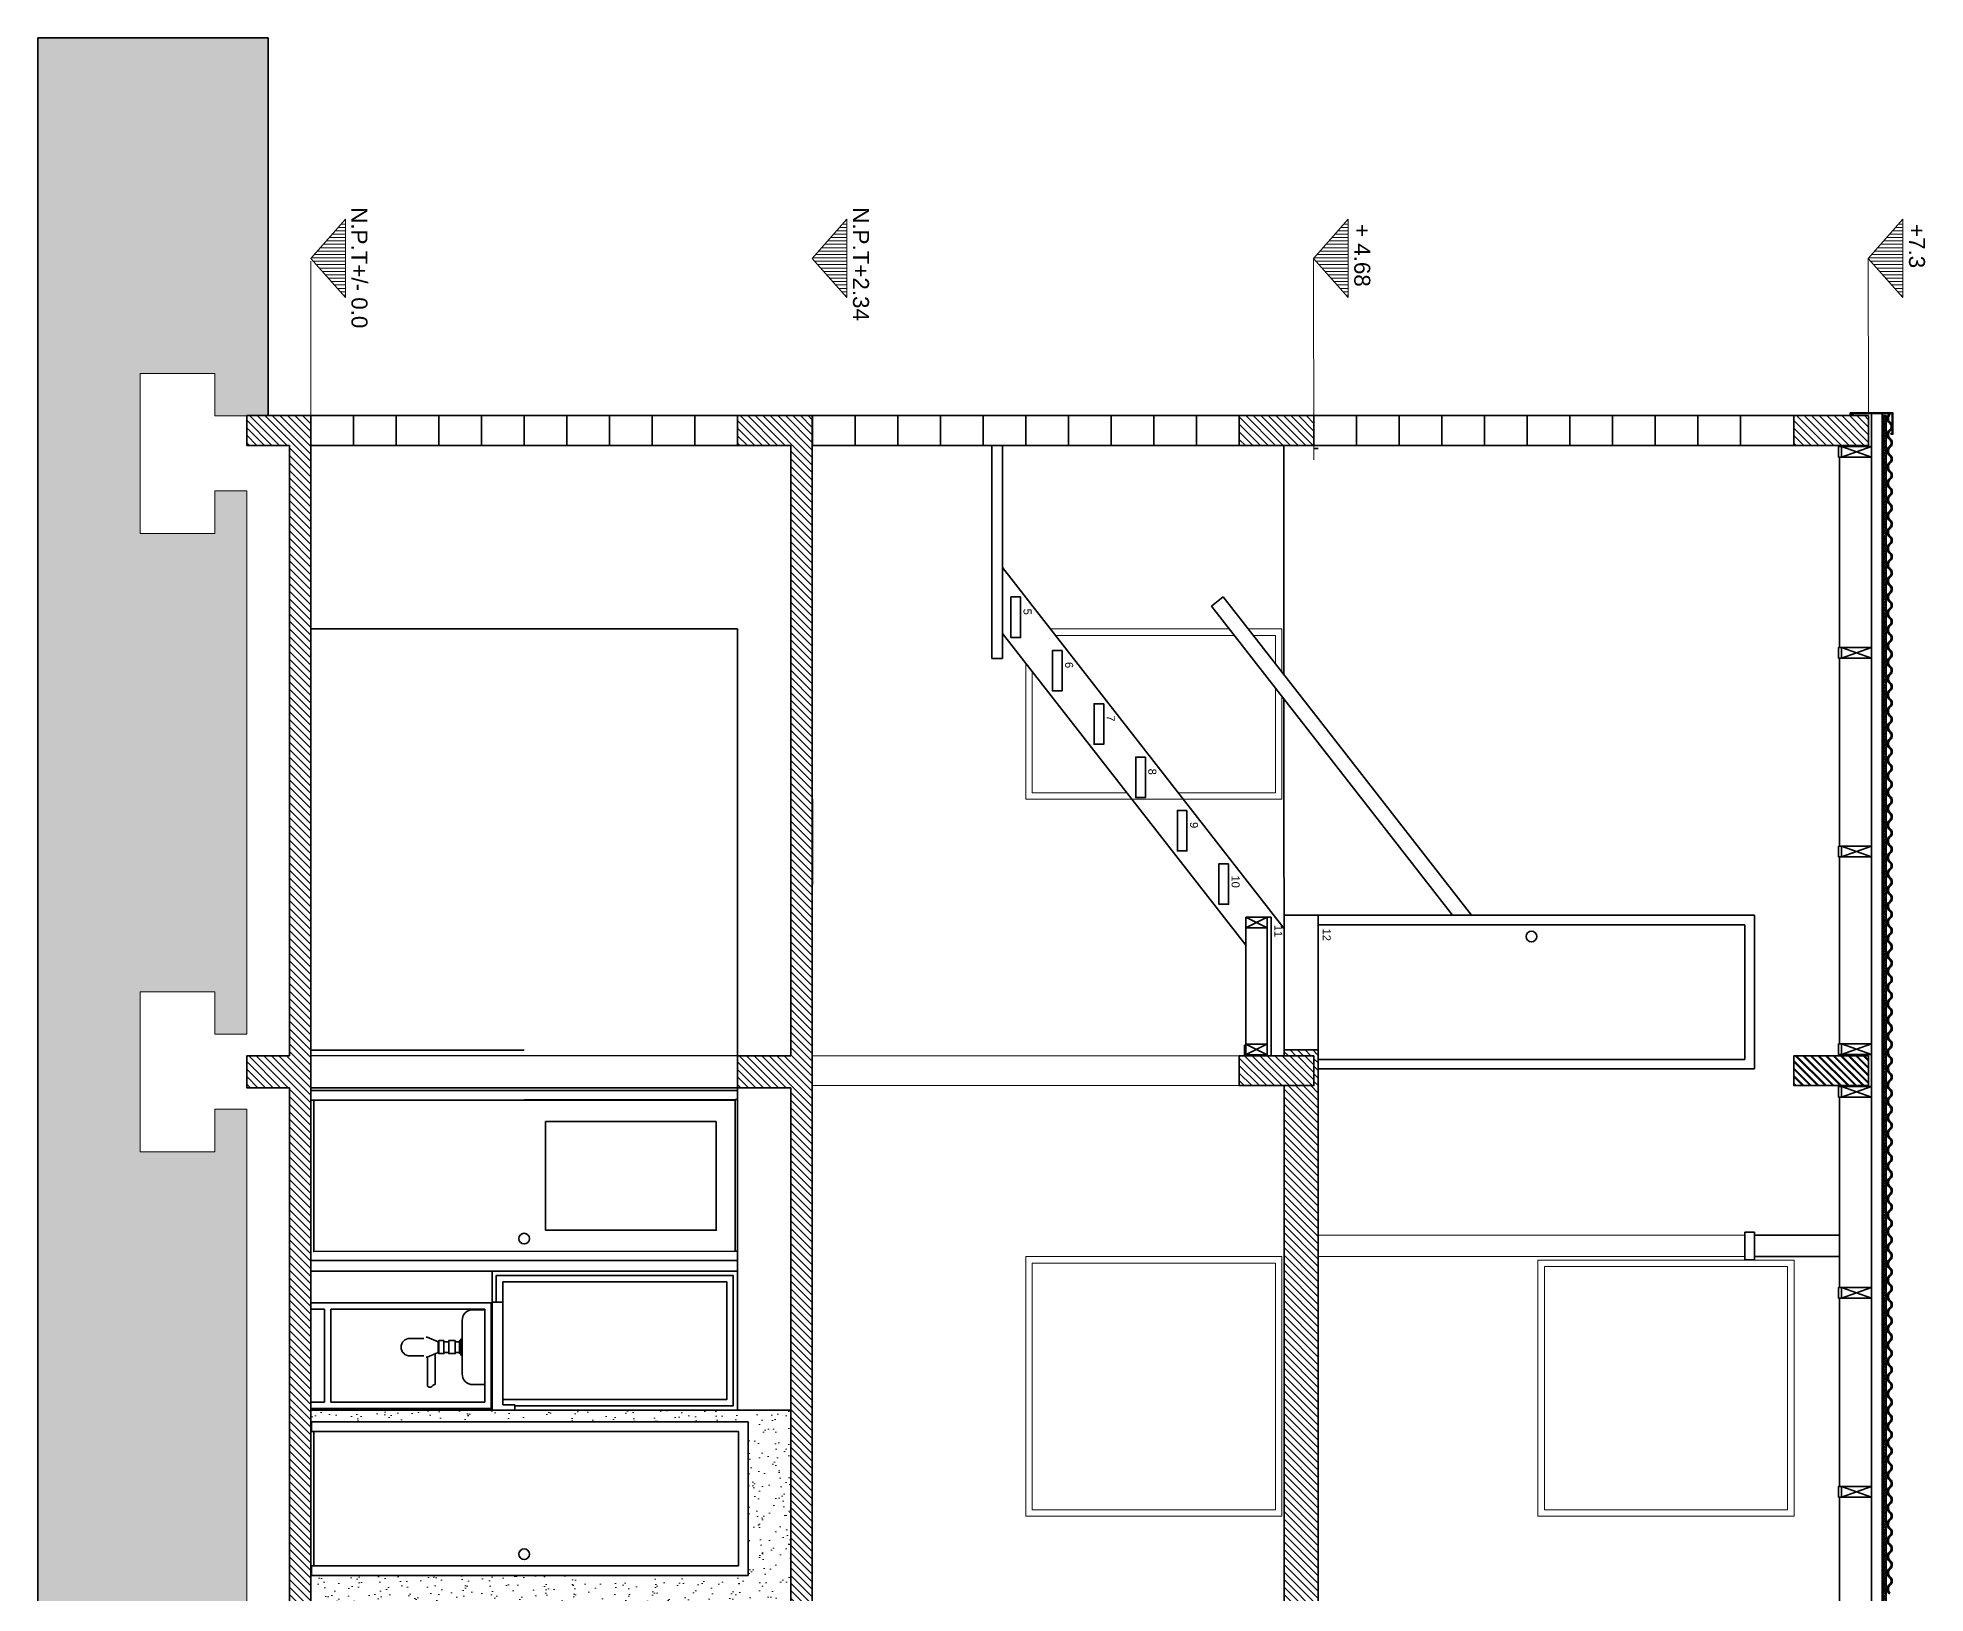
# Model space of a CAD drawing. Header units: inches. Extents: x -3567 to 1, y 2259 to 4439.
# Drawn here: x -883 to 1, y 3710 to 4439 of the extents above; entities that cross this region are included whole.
import ezdxf

# ---------------------------------------------------------------- set-up
doc = ezdxf.new("R2010")
doc.units = ezdxf.units.IN
doc.header["$MEASUREMENT"] = 0
for name, color, linetype, lineweight in [('A-ANNO-SYMB', 3, 'Continuous', 18), ('A-ANNO-TEXT', 3, 'Continuous', 18), ('A-ELEV-MBE1', 7, 'Continuous', 35), ('A-ELEV-PATT', 8, 'Continuous', 18), ('A-SECT-MCUT', 7, 'Continuous', 35), ('A-SECT-PATT', 8, 'Continuous', 18)]:
    doc.layers.add(name, color=color, linetype=linetype, lineweight=lineweight)
doc.styles.add('E-ARIAL', font='Arial.ttf')
pattern_1 = [(315, (-883.254, 4438.842), (1.767767, 1.767767), [])]

msp = doc.modelspace()

# ---------------------------------------------------------------- hatches: boundary and pattern name
at = {"layer": 'A-SECT-MCUT'}
h = msp.add_hatch(dxfattribs=at)
h.set_pattern_fill('ANSI31', color=256, scale=20, angle=270)
h.set_pattern_definition([(315, (-3212.5566, 4430.4461), (1.767767, 1.767767), [])])
h.paths.add_polyline_path([(-299.32, 3662.52), (-283.34, 3662.52), (-283.33, 3964.49), (-299.33, 3964.49), (-299.32, 3961.77), (-285.28, 3961.77), (-285.28, 3947.77), (-299.32, 3947.77)])
at = {"layer": 'A-SECT-PATT'}
h = msp.add_hatch(dxfattribs=at)
h.set_pattern_fill('DOTS', color=256, scale=100, angle=270, style=0)
h.set_pattern_definition([(270, (-1164.8266, 9146.234), (6.25, -3.125), [0, -6.25])])
h.paths.add_polyline_path([(-800.34, 3702.6), (-800.34, 3682.69), (-785.34, 3682.69), (-785.34, 3936.68), (-800.34, 3936.68), (-800.34, 3916.76), (-835.34, 3916.76), (-835.34, 3991.76), (-800.34, 3991.76), (-800.34, 3971.85), (-785.34, 3971.85), (-785.34, 4226.46), (-800.34, 4226.46), (-800.34, 4206.55), (-835.34, 4206.55), (-835.34, 4281.55), (-800.34, 4281.55), (-800.34, 4261.63), (-785.34, 4261.63), (-785.34, 4261.77), (-775.34, 4261.77), (-775.34, 4438.84), (-883.25, 4438.84), (-883.25, 3391.66), (-835.34, 3391.66), (-800.34, 3391.66), (-800.34, 3371.74), (-785.34, 3371.74), (-785.34, 3361.16), (-775.34, 3361.16), (-775.34, 3647.52), (-785.34, 3647.52), (-800.34, 3647.52), (-800.34, 3627.6), (-835.34, 3627.6), (-835.34, 3702.6)])
h = msp.add_hatch(dxfattribs=at)
h.set_pattern_fill('ANSI31', color=256, scale=0.5, angle=495, style=0)
h.set_pattern_definition([(180, (-13921.8625, -16112.9056), (-4e-15, -1.5875), [])])
h.paths.add_polyline_path([(-739.13, 4353.83), (-755.36, 4335.43), (-739.13, 4317.03)])
h = msp.add_hatch(dxfattribs=at)
h.set_pattern_fill('ANSI31', color=256, scale=0.5, angle=495, style=0)
h.set_pattern_definition([(180, (-13686.8625, -16112.9056), (-4e-15, -1.5875), [])])
h.paths.add_polyline_path([(-504.13, 4353.83), (-520.36, 4335.43), (-504.13, 4317.03)])
h = msp.add_hatch(dxfattribs=at)
h.set_pattern_fill('ANSI31', color=256, scale=0.5, angle=495, style=0)
h.set_pattern_definition([(180, (-13451.9832, -16112.9056), (-4e-15, -1.5875), [])])
h.paths.add_polyline_path([(-269.25, 4353.83), (-285.48, 4335.43), (-269.25, 4317.03)])
h = msp.add_hatch(dxfattribs=at)
h.set_pattern_fill('ANSI31', color=256, scale=0.5, angle=495, style=0)
h.set_pattern_definition([(180, (-13192.0715, -16112.9056), (-4e-15, -1.5875), [])])
h.paths.add_polyline_path([(-9.34, 4353.83), (-25.57, 4335.43), (-9.34, 4317.03)])
h = msp.add_hatch(dxfattribs=at)
h.set_pattern_fill('ANSI31', color=256, scale=20, angle=270, style=0)
h.set_pattern_definition(pattern_1)
h.paths.add_polyline_path([(-755.34, 3647.52), (-755.34, 3661.52), (-755.34, 3946.76), (-755.34, 3961.68), (-755.34, 4247.77), (-755.34, 4261.77), (-785.34, 4261.77), (-785.34, 4247.77), (-765.34, 4247.77), (-765.34, 3961.68), (-785.34, 3961.68), (-785.34, 3946.76), (-765.34, 3946.76), (-765.34, 3661.52), (-785.34, 3661.52), (-785.34, 3647.52)])
h = msp.add_hatch(dxfattribs=at)
h.set_pattern_fill('ANSI31', color=256, scale=20, angle=270, style=0)
h.set_pattern_definition(pattern_1)
h.paths.add_polyline_path([(-530.34, 4247.77), (-530.34, 3961.76), (-555.34, 3961.76), (-555.34, 3946.76), (-530.34, 3946.76), (-530.34, 3662.52), (-555.34, 3662.52), (-555.34, 3647.52), (-520.34, 3647.52), (-520.34, 3662.52), (-520.34, 4128.07), (-520.34, 4261.77), (-555.34, 4261.77), (-555.34, 4247.77)])
h = msp.add_hatch(dxfattribs=at)
h.set_pattern_fill('ANSI31', color=256, scale=20, angle=270, style=0)
h.set_pattern_definition(pattern_1)
h.paths.add_polyline_path([(-285.28, 4247.77), (-285.28, 4261.77), (-320.28, 4261.77), (-320.28, 4247.77)])
h = msp.add_hatch(dxfattribs=at)
h.set_pattern_fill('ANSI31', color=256, scale=20, angle=270, style=0)
h.set_pattern_definition(pattern_1)
h.paths.add_polyline_path([(-25.43, 4247.77), (-25.43, 4261.77), (-60.43, 4261.77), (-60.43, 4247.77)])
h = msp.add_hatch(dxfattribs=at)
h.set_pattern_fill('ANSI31', color=256, scale=5, angle=270)
h.set_pattern_definition([(315, (-2271.4337, 6818.8391), (0.44194174, 0.44194174), [])])
h.paths.add_polyline_path([(-18.62, 2448.27), (-17.12, 2448.27), (-17.12, 2748.31), (-17.12, 4261.77), (-18.62, 4261.77)])
h = msp.add_hatch(dxfattribs=at)
h.set_pattern_fill('STEEL', color=256, scale=2, angle=360, style=0)
h.set_pattern_definition([(135, (-3756.1282, -2531.59576), (0.176776695, 0.176776695), []), (135, (-3756.1282, -2531.47076), (0.176776695, 0.176776695), [])])
h.paths.add_polyline_path([(-317.78, 3966.77), (-317.28, 3966.77), (-317.28, 3962.27), (-312.78, 3962.27), (-312.78, 3961.77), (-317.78, 3961.77)])
h = msp.add_hatch(dxfattribs=at)
h.set_pattern_fill('ANSI31', color=256, scale=20, angle=270, style=0)
h.set_pattern_definition(pattern_1)
h.paths.add_polyline_path([(-285.28, 3947.77), (-285.28, 3961.77), (-320.28, 3961.77), (-320.28, 3947.77)])
h = msp.add_hatch(dxfattribs=at)
h.set_pattern_fill('ANSI31', color=256, scale=20, angle=270, style=0)
h.set_pattern_definition(pattern_1)
h.paths.add_polyline_path([(-25.43, 3947.81), (-25.43, 3961.81), (-60.43, 3961.81), (-60.43, 3947.81)])
h = msp.add_hatch(dxfattribs=at)
h.set_pattern_fill('ANSI31', color=256, scale=20, angle=270, style=0)
h.set_pattern_definition([(315, (-883.254, 4138.8764), (1.767767, 1.767767), [])])
h.paths.add_polyline_path([(-25.43, 3947.81), (-25.43, 3961.81), (-60.43, 3961.81), (-60.43, 3947.81)])
h = msp.add_hatch(dxfattribs=at)
h.set_pattern_fill('AR-SAND', color=256, scale=5, angle=270, style=0)
h.set_pattern_definition([(307.5, (-883.254, 4438.842), (9.63412, 0.31497), [0, -7.6, 0, -8.5, 0, -8.125]), (277.5, (-883.254, 4438.842), (14.11073, -8.84888), [0, -4.1, 0, -6.85, 0, -2.625]), (237.5, (-883.254, 4444.992), (0.028295, -15.57071), [0, -2.5, 0, -9, 0, -11.75]), (227.5, (-883.254, 4444.992), (4.38838, -15.03063), [0, -1.25, 0, -5.9, 0, -6.75])])
h.paths.add_polyline_path([(-575.34, 3662.52), (-555.34, 3662.52), (-530.34, 3662.52), (-530.34, 3795.77), (-755.34, 3795.77), (-755.34, 3790.27), (-754.96, 3790.27), (-550.46, 3790.27), (-550.46, 3718.27), (-754.96, 3718.27), (-755.34, 3718.27), (-755.34, 3662.52), (-735.34, 3662.52), (-715.34, 3662.52), (-695.34, 3662.52), (-675.34, 3662.52), (-655.34, 3662.52), (-635.34, 3662.52), (-615.34, 3662.52)])

# ---------------------------------------------------------------- linework, layer by layer
at = {"layer": 'A-ANNO-SYMB'}
for p, q in [((-755.34, 4261.77), (-755.34, 4334.09)), ((-285.47, 4335.68), (-285.31, 4241.06)), ((-25.55, 4335.45), (-25.4, 4262.77)), ((-436.19, 4247.77), (-431.19, 4247.77))]:
    msp.add_line(p, q, dxfattribs=at)
at = {"layer": 'A-ANNO-SYMB', "ltscale": 0.003}
for p, q in [((-800.34, 4281.55), (-835.34, 4281.55)), ((-835.34, 4206.55), (-835.34, 4281.55)), ((-800.34, 4261.63), (-800.34, 4281.55)), ((-785.34, 4261.63), (-800.34, 4261.63)), ((-800.34, 4206.55), (-800.34, 4226.46)), ((-785.34, 4226.46), (-800.34, 4226.46)), ((-785.34, 4226.46), (-785.34, 3971.85)), ((-800.34, 4206.55), (-835.34, 4206.55)), ((-800.34, 3991.76), (-835.34, 3991.76)), ((-835.34, 3916.76), (-835.34, 3991.76)), ((-800.34, 3971.85), (-800.34, 3991.76)), ((-785.34, 3971.85), (-800.34, 3971.85)), ((-800.34, 3916.76), (-800.34, 3936.68)), ((-785.34, 3936.68), (-800.34, 3936.68)), ((-785.34, 3936.68), (-785.34, 3682.69)), ((-800.34, 3916.76), (-835.34, 3916.76))]:
    msp.add_line(p, q, dxfattribs=at)
at = {"layer": 'A-ANNO-SYMB'}
for points in [[(-755.34, 4335.45), (-739.11, 4353.85), (-739.11, 4317.05)], [(-520.34, 4335.45), (-504.11, 4353.85), (-504.11, 4317.05)], [(-285.47, 4335.45), (-269.24, 4353.85), (-269.24, 4317.05)], [(-25.55, 4335.45), (-9.32, 4353.85), (-9.32, 4317.05)]]:
    msp.add_lwpolyline(points, close=True, dxfattribs=at)
at = {"layer": 'A-ELEV-MBE1'}
for p, q in [((-775.34, 4438.84), (-883.25, 4438.84)), ((-883.25, 4438.84), (-883.25, 2259.4)), ((-775.34, 4261.77), (-775.34, 4438.84)), ((-34.01, 4262.04), (-32.71, 4262.04)), ((-33.71, 4262.34), (-32.71, 4262.34)), ((-32.71, 4262.04), (-32.71, 4262.34)), ((-24.09, 4262.74), (-24.09, 3947.81)), ((-19.09, 4262.74), (-19.09, 3947.81)), ((-18.62, 4261.77), (-18.62, 3947.81)), ((-18.62, 4261.77), (-17.12, 4261.77)), ((-17.12, 4261.77), (-17.12, 3947.81)), ((-15.24, 4262.36), (-15.56, 4262.74)), ((-436.19, 4247.77), (-436.19, 4147.98)), ((-431.19, 4247.77), (-431.19, 4147.98)), ((-299.34, 4247.77), (-299.33, 4140.3)), ((-283.34, 4246.42), (-285.34, 4246.42)), ((-15.01, 4253.34), (-15.01, 4253.04)), ((-39.08, 4242.3), (-39.08, 4153.09)), ((-431.19, 4190.62), (-299.33, 4021.56)), ((-327.78, 4176.77), (-333.29, 4172.46)), ((-327.78, 4176.77), (-283.34, 4119.8)), ((-333.29, 4172.46), (-283.34, 4108.42)), ((-555.34, 4161.77), (-755.34, 4161.77)), ((-555.34, 4161.77), (-555.34, 3795.77)), ((-431.19, 4159.72), (-317.28, 4013.68)), ((-436.19, 4147.98), (-431.19, 4147.98)), ((-39.08, 4148.09), (-39.08, 4059.95)), ((-15.24, 4155.68), (-15.56, 4156.06)), ((-15.24, 4151.87), (-15.56, 4151.48)), ((-299.33, 4128.92), (-299.32, 3961.78)), ((-283.34, 4119.8), (-211.42, 4027.59)), ((-283.34, 4108.42), (-220.3, 4027.59)), ((-15.24, 4094.72), (-15.56, 4095.1)), ((-39.08, 4054.95), (-39.08, 3967.33)), ((-305.28, 4026.77), (-307.28, 4026.77)), ((-283.32, 4027.59), (-299.33, 4027.59)), ((-283.34, 3662.52), (-283.32, 4027.59)), ((-283.32, 4027.59), (-211.42, 4027.59)), ((-211.42, 4027.59), (-78.82, 4027.59)), ((-78.82, 3955.59), (-78.82, 4027.59)), ((-83.32, 4023.09), (-283.34, 4023.09)), ((-83.32, 4023.09), (-83.32, 3960.09)), ((-317.28, 4013.68), (-317.28, 3961.77)), ((-307.28, 4000.86), (-307.28, 3961.77)), ((-305.32, 3961.77), (-305.32, 3998.36)), ((-305.28, 3998.3), (-305.28, 3961.77)), ((-15.24, 3988.04), (-15.56, 3988.42)), ((-15.24, 3984.23), (-15.56, 3983.84)), ((-755.34, 3964.45), (-655.34, 3964.45)), ((-317.14, 3962.27), (-307.28, 3962.28)), ((-283.33, 3964.49), (-299.33, 3964.49)), ((-39.48, 3962.33), (-24.09, 3962.33)), ((-555.34, 3961.84), (-755.36, 3961.76)), ((-83.32, 3960.09), (-283.33, 3960.09)), ((-78.82, 3955.59), (-283.33, 3955.59)), ((-24.09, 3961.78), (-24.09, 3647.84)), ((-19.09, 3961.81), (-19.09, 3647.84)), ((-18.62, 3961.81), (-18.62, 3647.84)), ((-17.12, 3961.81), (-17.12, 3647.84)), ((-555.34, 3946.76), (-755.34, 3946.76)), ((-555.34, 3945.47), (-755.34, 3945.47)), ((-299.32, 3947.77), (-299.32, 3662.52)), ((-17.11, 3945.76), (-17.11, 3947.56)), ((-755.34, 3940.97), (-556.82, 3940.97)), ((-556.46, 3941.23), (-556.46, 3878.23)), ((-556.46, 3941.23), (-555.34, 3941.23)), ((-39.08, 3942.33), (-39.08, 3853.12)), ((-15.24, 3888.98), (-15.56, 3889.36)), ((-15.24, 3885.17), (-15.56, 3884.78)), ((-83.32, 3879.14), (-83.32, 3866.14)), ((-78.82, 3879.14), (-83.32, 3879.14)), ((-78.82, 3879.14), (-78.82, 3866.14)), ((-78.82, 3877.64), (-39.08, 3877.64)), ((-555.34, 3865.77), (-755.34, 3865.77)), ((-556.46, 3870.27), (-555.34, 3870.27)), ((-78.82, 3866.14), (-83.32, 3866.14)), ((-78.82, 3867.64), (-39.08, 3867.64)), ((-555.34, 3860.77), (-755.34, 3860.77)), ((-670.41, 3846.24), (-670.41, 3860.77)), ((-668.41, 3846.24), (-668.41, 3858.77)), ((-665.41, 3846.24), (-665.41, 3855.77)), ((-39.08, 3848.12), (-39.08, 3759.99)), ((-670.77, 3845.96), (-755.34, 3845.96)), ((-748.9, 3842.96), (-755.34, 3842.96)), ((-748.9, 3842.96), (-748.9, 3799.41)), ((-745.9, 3842.96), (-745.9, 3799.41)), ((-673.77, 3842.96), (-745.9, 3842.96)), ((-673.77, 3842.96), (-673.77, 3799.41)), ((-670.77, 3845.96), (-670.77, 3796.41)), ((-665.34, 3846.24), (-670.34, 3846.24)), ((-670.34, 3846.24), (-670.34, 3795.77)), ((-665.41, 3839.15), (-665.41, 3800.65)), ((-665.34, 3846.24), (-665.34, 3798.27)), ((-702.39, 3829.34), (-708.91, 3829.34)), ((-702.39, 3821.15), (-708.91, 3821.15)), ((-700.58, 3820.57), (-700.58, 3806.98)), ((-697.09, 3822.08), (-697.09, 3807.76)), ((-695.58, 3827.74), (-695.58, 3822.74)), ((-695.58, 3827.74), (-695.39, 3827.74)), ((-695.58, 3822.74), (-695.39, 3822.74)), ((-692.96, 3827.74), (-690.66, 3827.74)), ((-692.96, 3822.74), (-690.66, 3822.74)), ((-687.62, 3827.74), (-685.65, 3827.74)), ((-687.62, 3822.74), (-685.65, 3822.74)), ((-748.9, 3799.41), (-755.34, 3799.41)), ((-670.77, 3796.41), (-755.34, 3796.41)), ((-530.34, 3795.77), (-755.34, 3795.77)), ((-673.77, 3799.41), (-745.9, 3799.41)), ((-665.34, 3798.27), (-659.74, 3798.27)), ((-659.74, 3798.27), (-665.34, 3798.27)), ((-659.74, 3795.77), (-659.74, 3798.27)), ((-754.96, 3790.27), (-755.34, 3790.27)), ((-550.46, 3790.27), (-754.96, 3790.27)), ((-754.96, 3790.27), (-754.96, 3785.77)), ((-754.96, 3785.77), (-753.96, 3785.77)), ((-554.96, 3785.77), (-554.96, 3722.77)), ((-550.46, 3790.27), (-550.46, 3718.27)), ((-15.24, 3782.29), (-15.56, 3782.68)), ((-15.24, 3778.48), (-15.56, 3778.09)), ((-39.08, 3754.99), (-39.08, 3668)), ((-754.96, 3718.27), (-755.34, 3718.27)), ((-754.96, 3718.27), (-754.96, 3722.77)), ((-754.96, 3722.77), (-753.96, 3722.77)), ((-550.46, 3718.27), (-754.96, 3718.27))]:
    msp.add_line(p, q, dxfattribs=at)
at = {"layer": 'A-ELEV-MBE1', "ltscale": 0.03}
for p, q in [((-317.28, 4026.77), (-317.28, 4013.68)), ((-307.28, 4021.77), (-317.28, 4026.77)), ((-307.28, 4026.77), (-317.28, 4021.77)), ((-307.28, 4026.77), (-307.28, 4000.86)), ((-305.28, 4026.77), (-305.28, 3998.3)), ((-307.3, 3967.28), (-317.3, 3962.28)), ((-307.28, 3962.28), (-317.28, 3967.28))]:
    msp.add_line(p, q, dxfattribs=at)
at = {"layer": 'A-ELEV-MBE1'}
for points in [[(-34.01, 4262.04), (-34.01, 4263.04), (-14.01, 4263.04), (-14.01, 4253.04), (-15.01, 4253.04)], [(-33.71, 4262.34), (-33.71, 4262.74), (-14.31, 4262.74), (-14.31, 4253.34), (-15.01, 4253.34)], [(-38.1, 4247.3), (-39.48, 4247.3), (-39.48, 4242.3), (-38.1, 4242.3)], [(-38.1, 4153.09), (-39.48, 4153.09), (-39.48, 4148.09), (-38.1, 4148.09)], [(-38.1, 4059.95), (-39.48, 4059.95), (-39.48, 4054.95), (-38.1, 4054.95)], [(-317.78, 3966.77), (-317.28, 3966.77), (-317.28, 3962.27), (-312.78, 3962.27), (-312.78, 3961.77)], [(-317.78, 3966.77), (-317.78, 3961.77), (-312.78, 3961.77)], [(-38.1, 3967.33), (-39.48, 3967.33), (-39.48, 3962.33), (-38.1, 3962.33)], [(-530.34, 3946.76), (-555.34, 3946.76), (-555.34, 3961.76), (-530.34, 3961.76)], [(-520.34, 3961.76), (-520.34, 3961.76), (-520.34, 3946.76)], [(-38.1, 3947.33), (-39.48, 3947.33), (-39.48, 3942.33), (-38.1, 3942.33)], [(-17.12, 3947.56), (-17.11, 3947.56)], [(-17.11, 3945.76), (-17.12, 3945.76)], [(-659.74, 3795.77), (-555.34, 3795.77), (-555.34, 3860.77), (-670.41, 3860.77)], [(-659.74, 3797.77), (-557.34, 3797.77), (-557.34, 3858.77), (-668.41, 3858.77)], [(-665.41, 3800.77), (-560.34, 3800.77), (-560.34, 3855.77), (-665.41, 3855.77)], [(-38.1, 3853.12), (-39.48, 3853.12), (-39.48, 3848.12), (-38.1, 3848.12)], [(-670.77, 3842.74), (-670.34, 3842.74)], [(-695.58, 3827.74), (-700.72, 3829.98), (-701.2, 3829.98), (-701.2, 3829.98)], [(-695.58, 3822.74), (-700.72, 3820.5), (-701.2, 3820.5), (-701.2, 3820.5)], [(-684.96, 3828.44), (-685.65, 3828.15), (-685.65, 3825.24)], [(-684.96, 3822.04), (-685.65, 3822.34), (-685.65, 3825.24)], [(-670.34, 3807.7), (-670.77, 3807.7)], [(-38.1, 3759.99), (-39.48, 3759.99), (-39.48, 3754.99), (-38.1, 3754.99)]]:
    msp.add_lwpolyline(points, dxfattribs=at)
at = {"layer": 'A-ELEV-MBE1', "ltscale": 0.03}
for points in [[(-422.78, 4176.77), (-422.78, 4157.77), (-427.28, 4157.77), (-427.28, 4176.77)], [(-403.28, 4151.77), (-403.28, 4132.77), (-407.78, 4132.77), (-407.78, 4151.77)], [(-383.78, 4126.77), (-383.78, 4107.77), (-388.28, 4107.77), (-388.28, 4126.77)], [(-364.28, 4101.77), (-364.28, 4082.77), (-368.78, 4082.77), (-368.78, 4101.77)], [(-344.78, 4076.77), (-344.78, 4057.77), (-349.28, 4057.77), (-349.28, 4076.77)], [(-325.28, 4051.77), (-325.28, 4032.77), (-329.78, 4032.77), (-329.78, 4051.77)]]:
    msp.add_lwpolyline(points, close=True, dxfattribs=at)
at = {"layer": 'A-ELEV-MBE1', "ltscale": 0.003}
msp.add_lwpolyline([(-520.28, 4042.02), (-520.28, 4082.02)], dxfattribs=at)
at = {"layer": 'A-ELEV-MBE1', "ltscale": 0.03}
for points in [[(-317.28, 4026.77), (-307.28, 4026.77), (-307.28, 4021.77), (-317.28, 4021.77), (-317.28, 4026.77)], [(-317.28, 3967.28), (-307.28, 3967.28), (-307.28, 3962.28), (-317.28, 3962.28), (-317.28, 3967.28)]]:
    msp.add_lwpolyline(points, dxfattribs=at)
at = {"layer": 'A-ELEV-MBE1'}
for points in [[(-556.46, 3941.23), (-556.46, 3870.27), (-753.96, 3870.01), (-753.96, 3940.97)], [(-565.34, 3930.97), (-565.34, 3880.01), (-645.34, 3880.01), (-645.34, 3930.97)], [(-692.96, 3828.3), (-692.96, 3822.19), (-695.39, 3822.19), (-695.39, 3828.3)], [(-687.62, 3828.3), (-687.62, 3822.19), (-690.66, 3822.19), (-690.66, 3828.3)], [(-684.39, 3828.98), (-684.39, 3821.5), (-684.96, 3821.5), (-684.96, 3828.98)], [(-554.96, 3785.77), (-554.96, 3722.77), (-753.96, 3722.77), (-753.96, 3785.77)]]:
    msp.add_lwpolyline(points, close=True, dxfattribs=at)
msp.add_lwpolyline([(-673.77, 3807.7), (-679.39, 3807.7, -0.414214), (-684.39, 3812.7), (-684.39, 3837.74, -0.414214), (-679.39, 3842.74), (-673.77, 3842.74)], format="xyb", dxfattribs=at)
for centre in [(-183.39, 4017.65), (-655.34, 3876.08), (-655.34, 3728.21)]:
    msp.add_circle(centre, 2.5, dxfattribs=at)
for centre, radius, start, end in [((-13.68, 4260.45), 2.97, 129.42406, 230.57594), ((-13.68, 4252.83), 2.97, 129.42406, 230.57594), ((-13.68, 4260.45), 2.47, 129.42406, 230.57594), ((-13.68, 4252.83), 2.47, 129.42406, 230.57594), ((-16.81, 4256.64), 1.97, 309.42406, 50.57594), ((-16.81, 4256.64), 2.47, 309.42406, 50.57594), ((-13.68, 4245.21), 2.97, 129.42406, 230.57594), ((-13.68, 4245.21), 2.47, 129.42406, 230.57594), ((-16.81, 4249.02), 1.97, 309.42406, 50.57594), ((-16.81, 4249.02), 2.47, 309.42406, 50.57594), ((-13.68, 4237.59), 2.97, 129.42406, 230.57594), ((-13.68, 4237.59), 2.47, 129.42406, 230.57594), ((-16.81, 4241.4), 1.97, 309.42406, 50.57594), ((-16.81, 4241.4), 2.47, 309.42406, 50.57594), ((-13.68, 4229.97), 2.97, 129.42406, 230.57594), ((-13.68, 4229.97), 2.47, 129.42406, 230.57594), ((-16.81, 4233.78), 1.97, 309.42406, 50.57594), ((-16.81, 4226.16), 1.97, 309.42406, 50.57594), ((-16.81, 4233.78), 2.47, 309.42406, 50.57594), ((-16.81, 4226.16), 2.47, 309.42406, 50.57594), ((-13.68, 4222.35), 2.97, 129.42406, 230.57594), ((-13.68, 4222.35), 2.47, 129.42406, 230.57594), ((-16.81, 4218.54), 1.97, 309.42406, 50.57594), ((-16.81, 4218.54), 2.47, 309.42406, 50.57594), ((-13.68, 4214.73), 2.97, 129.42406, 230.57594), ((-13.68, 4214.73), 2.47, 129.42406, 230.57594), ((-16.81, 4210.92), 1.97, 309.42406, 50.57594), ((-16.81, 4210.92), 2.47, 309.42406, 50.57594), ((-13.68, 4207.11), 2.97, 129.42406, 230.57594), ((-13.68, 4199.49), 2.97, 129.42406, 230.57594), ((-13.68, 4207.11), 2.47, 129.42406, 230.57594), ((-13.68, 4199.49), 2.47, 129.42406, 230.57594), ((-16.81, 4203.3), 1.97, 309.42406, 50.57594), ((-16.81, 4203.3), 2.47, 309.42406, 50.57594), ((-13.68, 4191.87), 2.97, 129.42406, 230.57594), ((-13.68, 4191.87), 2.47, 129.42406, 230.57594), ((-16.81, 4195.68), 1.97, 309.42406, 50.57594), ((-16.81, 4195.68), 2.47, 309.42406, 50.57594), ((-13.68, 4184.25), 2.97, 129.42406, 230.57594), ((-13.68, 4184.25), 2.47, 129.42406, 230.57594), ((-16.81, 4188.06), 1.97, 309.42406, 50.57594), ((-16.81, 4188.06), 2.47, 309.42406, 50.57594), ((-13.68, 4176.63), 2.97, 129.42406, 230.57594), ((-13.68, 4176.63), 2.47, 129.42406, 230.57594), ((-16.81, 4180.44), 1.97, 309.42406, 50.57594), ((-16.81, 4172.82), 1.97, 309.42406, 50.57594), ((-16.81, 4180.44), 2.47, 309.42406, 50.57594), ((-16.81, 4172.82), 2.47, 309.42406, 50.57594), ((-13.68, 4169.01), 2.97, 129.42406, 230.57594), ((-13.68, 4169.01), 2.47, 129.42406, 230.57594), ((-16.81, 4165.2), 1.97, 309.42406, 50.57594), ((-16.81, 4165.2), 2.47, 309.42406, 50.57594), ((-13.68, 4161.39), 2.97, 129.42406, 230.57594), ((-13.68, 4161.39), 2.47, 129.42406, 230.57594), ((-16.81, 4157.58), 1.97, 309.42406, 50.57594), ((-16.81, 4157.58), 2.47, 309.42406, 50.57594), ((-13.68, 4153.77), 2.97, 129.42406, 230.57594), ((-13.68, 4153.77), 2.97, 129.42406, 230.57594), ((-13.68, 4146.15), 2.97, 129.42406, 230.57594), ((-13.68, 4153.77), 2.47, 129.42406, 230.57594), ((-13.68, 4153.77), 2.47, 129.42406, 230.57594), ((-13.68, 4146.15), 2.47, 129.42406, 230.57594), ((-16.81, 4149.96), 1.97, 309.42406, 50.57594), ((-16.81, 4149.96), 2.47, 309.42406, 50.57594), ((-13.68, 4138.53), 2.97, 129.42406, 230.57594), ((-13.68, 4138.53), 2.47, 129.42406, 230.57594), ((-16.81, 4142.34), 1.97, 309.42406, 50.57594), ((-16.81, 4142.34), 2.47, 309.42406, 50.57594), ((-13.68, 4130.91), 2.97, 129.42406, 230.57594), ((-13.68, 4130.91), 2.47, 129.42406, 230.57594), ((-16.81, 4134.72), 1.97, 309.42406, 50.57594), ((-16.81, 4134.72), 2.47, 309.42406, 50.57594), ((-13.68, 4123.29), 2.97, 129.42406, 230.57594), ((-13.68, 4123.29), 2.47, 129.42406, 230.57594), ((-16.81, 4127.1), 1.97, 309.42406, 50.57594), ((-16.81, 4127.1), 2.47, 309.42406, 50.57594), ((-16.81, 4119.48), 2.47, 309.42406, 50.57594), ((-13.68, 4115.67), 2.97, 129.42406, 230.57594), ((-13.68, 4115.67), 2.47, 129.42406, 230.57594), ((-16.81, 4119.48), 1.97, 309.42406, 50.57594), ((-16.81, 4111.86), 1.97, 309.42406, 50.57594), ((-16.81, 4111.86), 2.47, 309.42406, 50.57594), ((-13.68, 4108.05), 2.97, 129.42406, 230.57594), ((-13.68, 4108.05), 2.47, 129.42406, 230.57594), ((-16.81, 4104.24), 1.97, 309.42406, 50.57594), ((-16.81, 4104.24), 2.47, 309.42406, 50.57594), ((-13.68, 4100.43), 2.97, 129.42406, 230.57594), ((-13.68, 4092.81), 2.97, 129.42406, 230.57594), ((-13.68, 4092.81), 2.97, 129.42406, 230.57594), ((-13.68, 4100.43), 2.47, 129.42406, 230.57594), ((-16.81, 4096.62), 1.97, 309.42406, 50.57594), ((-16.81, 4096.62), 2.47, 309.42406, 50.57594), ((-13.68, 4085.19), 2.97, 129.42406, 230.57594), ((-13.68, 4092.81), 2.47, 129.42406, 230.57594), ((-13.68, 4092.81), 2.47, 129.42406, 230.57594), ((-13.68, 4085.19), 2.47, 129.42406, 230.57594), ((-16.81, 4089), 1.97, 309.42406, 50.57594), ((-16.81, 4089), 1.97, 309.42406, 50.57594), ((-16.81, 4089), 2.47, 309.42406, 50.57594), ((-16.81, 4089), 2.47, 309.42406, 50.57594), ((-13.68, 4077.57), 2.97, 129.42406, 230.57594), ((-13.68, 4077.57), 2.47, 129.42406, 230.57594), ((-16.81, 4081.38), 1.97, 309.42406, 50.57594), ((-16.81, 4081.38), 2.47, 309.42406, 50.57594), ((-13.68, 4069.95), 2.97, 129.42406, 230.57594), ((-13.68, 4069.95), 2.47, 129.42406, 230.57594), ((-16.81, 4073.76), 1.97, 309.42406, 50.57594), ((-16.81, 4073.76), 2.47, 309.42406, 50.57594), ((-13.68, 4062.33), 2.97, 129.42406, 230.57594), ((-13.68, 4062.33), 2.47, 129.42406, 230.57594), ((-16.81, 4066.14), 1.97, 309.42406, 50.57594), ((-16.81, 4058.52), 1.97, 309.42406, 50.57594), ((-16.81, 4066.14), 2.47, 309.42406, 50.57594), ((-16.81, 4058.52), 2.47, 309.42406, 50.57594), ((-13.68, 4054.71), 2.97, 129.42406, 230.57594), ((-13.68, 4054.71), 2.47, 129.42406, 230.57594), ((-16.81, 4050.9), 1.97, 309.42406, 50.57594), ((-16.81, 4050.9), 2.47, 309.42406, 50.57594), ((-13.68, 4047.09), 2.97, 129.42406, 230.57594), ((-13.68, 4039.47), 2.97, 129.42406, 230.57594), ((-13.68, 4047.09), 2.47, 129.42406, 230.57594), ((-16.81, 4043.28), 1.97, 309.42406, 50.57594), ((-16.81, 4043.28), 2.47, 309.42406, 50.57594), ((-13.68, 4031.85), 2.97, 129.42406, 230.57594), ((-13.68, 4039.47), 2.47, 129.42406, 230.57594), ((-13.68, 4031.85), 2.47, 129.42406, 230.57594), ((-16.81, 4035.66), 1.97, 309.42406, 50.57594), ((-16.81, 4035.66), 2.47, 309.42406, 50.57594), ((-13.68, 4024.23), 2.97, 129.42406, 230.57594), ((-13.68, 4024.23), 2.47, 129.42406, 230.57594), ((-16.81, 4028.04), 1.97, 309.42406, 50.57594), ((-16.81, 4028.04), 2.47, 309.42406, 50.57594), ((-13.68, 4016.61), 2.97, 129.42406, 230.57594), ((-13.68, 4016.61), 2.47, 129.42406, 230.57594), ((-16.81, 4020.42), 1.97, 309.42406, 50.57594), ((-16.81, 4020.42), 2.47, 309.42406, 50.57594), ((-13.68, 4008.99), 2.97, 129.42406, 230.57594), ((-13.68, 4008.99), 2.47, 129.42406, 230.57594), ((-16.81, 4012.8), 1.97, 309.42406, 50.57594), ((-16.81, 4005.18), 1.97, 309.42406, 50.57594), ((-16.81, 4012.8), 2.47, 309.42406, 50.57594), ((-16.81, 4005.18), 2.47, 309.42406, 50.57594), ((-13.68, 4001.37), 2.97, 129.42406, 230.57594), ((-13.68, 4001.37), 2.47, 129.42406, 230.57594), ((-16.81, 3997.56), 1.97, 309.42406, 50.57594), ((-16.81, 3997.56), 2.47, 309.42406, 50.57594), ((-13.68, 3993.75), 2.97, 129.42406, 230.57594), ((-13.68, 3993.75), 2.47, 129.42406, 230.57594), ((-16.81, 3989.94), 1.97, 309.42406, 50.57594), ((-16.81, 3989.94), 2.47, 309.42406, 50.57594), ((-13.68, 3986.13), 2.97, 129.42406, 230.57594), ((-13.68, 3986.13), 2.97, 129.42406, 230.57594), ((-13.68, 3978.51), 2.97, 129.42406, 230.57594), ((-13.68, 3986.13), 2.47, 129.42406, 230.57594), ((-13.68, 3986.13), 2.47, 129.42406, 230.57594), ((-13.68, 3978.51), 2.47, 129.42406, 230.57594), ((-16.81, 3982.32), 1.97, 309.42406, 50.57594), ((-16.81, 3982.32), 2.47, 309.42406, 50.57594), ((-13.68, 3970.89), 2.97, 129.42406, 230.57594), ((-13.68, 3970.89), 2.47, 129.42406, 230.57594), ((-16.81, 3974.7), 1.97, 309.42406, 50.57594), ((-16.81, 3974.7), 2.47, 309.42406, 50.57594), ((-13.68, 3963.27), 2.97, 129.42406, 230.57594), ((-13.68, 3963.27), 2.47, 129.42406, 230.57594), ((-16.81, 3967.08), 1.97, 309.42406, 50.57594), ((-16.81, 3967.08), 2.47, 309.42406, 50.57594), ((-13.68, 3955.65), 2.97, 129.42406, 230.57594), ((-13.68, 3955.65), 2.97, 129.42406, 230.57594), ((-13.68, 3955.65), 2.47, 129.42406, 230.57594), ((-13.68, 3955.65), 2.47, 129.42406, 230.57594), ((-16.81, 3959.46), 1.97, 309.42406, 50.57594), ((-16.81, 3951.84), 1.97, 309.42406, 50.57594), ((-16.81, 3951.84), 1.97, 309.42406, 50.57594), ((-16.81, 3959.46), 2.47, 309.42406, 50.57594), ((-16.81, 3951.84), 2.47, 309.42406, 50.57594), ((-16.81, 3951.84), 2.47, 309.42406, 50.57594), ((-13.68, 3948.03), 2.97, 129.42406, 230.57594), ((-13.68, 3948.03), 2.47, 129.42406, 230.57594), ((-16.81, 3944.22), 1.97, 309.42406, 50.57594), ((-16.81, 3944.22), 2.47, 309.42406, 50.57594), ((-13.68, 3940.41), 2.97, 129.42406, 230.57594), ((-13.68, 3940.41), 2.47, 129.42406, 230.57594), ((-16.81, 3936.6), 1.97, 309.42406, 50.57594), ((-16.81, 3936.6), 2.47, 309.42406, 50.57594), ((-13.68, 3932.79), 2.97, 129.42406, 230.57594), ((-13.68, 3925.17), 2.97, 129.42406, 230.57594), ((-13.68, 3932.79), 2.47, 129.42406, 230.57594), ((-13.68, 3925.17), 2.47, 129.42406, 230.57594), ((-16.81, 3928.98), 1.97, 309.42406, 50.57594), ((-16.81, 3928.98), 2.47, 309.42406, 50.57594), ((-13.68, 3917.55), 2.97, 129.42406, 230.57594), ((-13.68, 3917.55), 2.47, 129.42406, 230.57594), ((-16.81, 3921.36), 1.97, 309.42406, 50.57594), ((-16.81, 3921.36), 2.47, 309.42406, 50.57594), ((-13.68, 3909.93), 2.97, 129.42406, 230.57594), ((-13.68, 3909.93), 2.47, 129.42406, 230.57594), ((-16.81, 3913.74), 1.97, 309.42406, 50.57594), ((-16.81, 3913.74), 2.47, 309.42406, 50.57594), ((-13.68, 3902.31), 2.97, 129.42406, 230.57594), ((-13.68, 3902.31), 2.47, 129.42406, 230.57594), ((-16.81, 3906.12), 1.97, 309.42406, 50.57594), ((-16.81, 3906.12), 2.47, 309.42406, 50.57594), ((-16.81, 3898.5), 2.47, 309.42406, 50.57594), ((-13.68, 3894.69), 2.97, 129.42406, 230.57594), ((-13.68, 3894.69), 2.47, 129.42406, 230.57594), ((-16.81, 3898.5), 1.97, 309.42406, 50.57594), ((-16.81, 3890.88), 1.97, 309.42406, 50.57594), ((-16.81, 3890.88), 2.47, 309.42406, 50.57594), ((-13.68, 3887.07), 2.97, 129.42406, 230.57594), ((-13.68, 3887.07), 2.97, 129.42406, 230.57594), ((-13.68, 3887.07), 2.47, 129.42406, 230.57594), ((-13.68, 3887.07), 2.47, 129.42406, 230.57594), ((-16.81, 3883.26), 1.97, 309.42406, 50.57594), ((-16.81, 3883.26), 2.47, 309.42406, 50.57594), ((-13.68, 3879.45), 2.97, 129.42406, 230.57594), ((-13.68, 3871.83), 2.97, 129.42406, 230.57594), ((-13.68, 3879.45), 2.47, 129.42406, 230.57594), ((-13.68, 3871.83), 2.47, 129.42406, 230.57594), ((-16.81, 3875.64), 1.97, 309.42406, 50.57594), ((-16.81, 3875.64), 2.47, 309.42406, 50.57594), ((-13.68, 3864.21), 2.97, 129.42406, 230.57594), ((-13.68, 3864.21), 2.47, 129.42406, 230.57594), ((-16.81, 3868.02), 1.97, 309.42406, 50.57594), ((-16.81, 3868.02), 2.47, 309.42406, 50.57594), ((-13.68, 3856.59), 2.97, 129.42406, 230.57594), ((-13.68, 3856.59), 2.47, 129.42406, 230.57594), ((-16.81, 3860.4), 1.97, 309.42406, 50.57594), ((-16.81, 3860.4), 2.47, 309.42406, 50.57594), ((-13.68, 3848.96), 2.97, 129.42406, 230.57594), ((-13.68, 3848.96), 2.47, 129.42406, 230.57594), ((-16.81, 3852.78), 1.97, 309.42406, 50.57594), ((-16.81, 3852.78), 2.47, 309.42406, 50.57594), ((-13.68, 3841.34), 2.97, 129.42406, 230.57594), ((-13.68, 3841.34), 2.47, 129.42406, 230.57594), ((-16.81, 3845.15), 1.97, 309.42406, 50.57594), ((-16.81, 3837.53), 1.97, 309.42406, 50.57594), ((-16.81, 3845.15), 2.47, 309.42406, 50.57594), ((-16.81, 3837.53), 2.47, 309.42406, 50.57594), ((-13.68, 3833.72), 2.97, 129.42406, 230.57594), ((-13.68, 3833.72), 2.47, 129.42406, 230.57594), ((-16.81, 3829.91), 1.97, 309.42406, 50.57594), ((-16.81, 3829.91), 2.47, 309.42406, 50.57594), ((-708.91, 3825.24), 4.09, 90, 270), ((-13.68, 3826.1), 2.97, 129.42406, 230.57594), ((-13.68, 3818.48), 2.97, 129.42406, 230.57594), ((-13.68, 3826.1), 2.47, 129.42406, 230.57594), ((-16.81, 3822.29), 1.97, 309.42406, 50.57594), ((-16.81, 3822.29), 2.47, 309.42406, 50.57594), ((-13.68, 3810.86), 2.97, 129.42406, 230.57594), ((-13.68, 3818.48), 2.47, 129.42406, 230.57594), ((-13.68, 3810.86), 2.47, 129.42406, 230.57594), ((-16.81, 3814.67), 1.97, 309.42406, 50.57594), ((-16.81, 3814.67), 2.47, 309.42406, 50.57594), ((-13.68, 3803.24), 2.97, 129.42406, 230.57594), ((-13.68, 3803.24), 2.47, 129.42406, 230.57594), ((-16.81, 3807.05), 1.97, 309.42406, 50.57594), ((-16.81, 3807.05), 2.47, 309.42406, 50.57594), ((-13.68, 3795.62), 2.97, 129.42406, 230.57594), ((-13.68, 3795.62), 2.47, 129.42406, 230.57594), ((-16.81, 3799.43), 1.97, 309.42406, 50.57594), ((-16.81, 3799.43), 2.47, 309.42406, 50.57594), ((-13.68, 3788), 2.97, 129.42406, 230.57594), ((-13.68, 3788), 2.47, 129.42406, 230.57594), ((-16.81, 3791.81), 1.97, 309.42406, 50.57594), ((-16.81, 3784.19), 1.97, 309.42406, 50.57594), ((-16.81, 3791.81), 2.47, 309.42406, 50.57594), ((-16.81, 3784.19), 2.47, 309.42406, 50.57594), ((-13.68, 3780.38), 2.97, 129.42406, 230.57594), ((-13.68, 3780.38), 2.97, 129.42406, 230.57594), ((-13.68, 3780.38), 2.47, 129.42406, 230.57594), ((-13.68, 3780.38), 2.47, 129.42406, 230.57594), ((-16.81, 3776.57), 1.97, 309.42406, 50.57594), ((-16.81, 3776.57), 2.47, 309.42406, 50.57594), ((-13.68, 3772.76), 2.97, 129.42406, 230.57594), ((-13.68, 3772.76), 2.47, 129.42406, 230.57594), ((-16.81, 3768.95), 1.97, 309.42406, 50.57594), ((-16.81, 3768.95), 2.47, 309.42406, 50.57594), ((-13.68, 3765.14), 2.97, 129.42406, 230.57594), ((-13.68, 3757.52), 2.97, 129.42406, 230.57594), ((-13.68, 3765.14), 2.47, 129.42406, 230.57594), ((-13.68, 3757.52), 2.47, 129.42406, 230.57594), ((-16.81, 3761.33), 1.97, 309.42406, 50.57594), ((-16.81, 3761.33), 2.47, 309.42406, 50.57594), ((-13.68, 3749.9), 2.97, 129.42406, 230.57594), ((-13.68, 3749.9), 2.97, 129.42406, 230.57594), ((-13.68, 3749.9), 2.47, 129.42406, 230.57594), ((-13.68, 3749.9), 2.47, 129.42406, 230.57594), ((-16.81, 3753.71), 1.97, 309.42406, 50.57594), ((-16.81, 3753.71), 2.47, 309.42406, 50.57594), ((-13.68, 3742.28), 2.97, 129.42406, 230.57594), ((-13.68, 3742.28), 2.47, 129.42406, 230.57594), ((-16.81, 3746.09), 1.97, 309.42406, 50.57594), ((-16.81, 3746.09), 2.47, 309.42406, 50.57594), ((-13.68, 3734.66), 2.97, 129.42406, 230.57594), ((-13.68, 3734.66), 2.47, 129.42406, 230.57594), ((-16.81, 3738.47), 1.97, 309.42406, 50.57594), ((-16.81, 3730.85), 1.97, 309.42406, 50.57594), ((-16.81, 3738.47), 2.47, 309.42406, 50.57594), ((-16.81, 3730.85), 2.47, 309.42406, 50.57594), ((-13.68, 3727.04), 2.97, 129.42406, 230.57594), ((-13.68, 3727.04), 2.47, 129.42406, 230.57594), ((-16.81, 3723.23), 1.97, 309.42406, 50.57594), ((-16.81, 3723.23), 2.47, 309.42406, 50.57594), ((-13.68, 3719.42), 2.97, 129.42406, 230.57594), ((-13.68, 3719.42), 2.47, 129.42406, 230.57594), ((-16.81, 3715.61), 1.97, 309.42406, 50.57594), ((-16.81, 3715.61), 2.47, 309.42406, 50.57594), ((-13.68, 3711.8), 2.97, 129.42406, 230.57594), ((-13.68, 3711.8), 2.47, 129.42406, 230.57594)]:
    msp.add_arc(centre, radius, start, end, dxfattribs=at)
msp.add_open_spline([(-697.09, 3807.76), (-697.78, 3807.74), (-698.86, 3805.98), (-700.05, 3806.56), (-700.58, 3806.98)], degree=3, knots=[0.01199805, 0.01199805, 0.01199805, 0.01199805, 0.03527208, 0.0529338, 0.0529338, 0.0529338, 0.0529338], dxfattribs=at)
at = {"layer": 'A-ELEV-PATT'}
for p, q in [((-324.96, 4161.77), (-408.69, 4161.77)), ((-406.35, 4158.77), (-322.62, 4158.77)), ((-305.32, 4161.77), (-316.08, 4161.77)), ((-316.08, 4161.77), (-300.28, 4161.77)), ((-313.74, 4158.77), (-303.28, 4158.77)), ((-303.28, 4158.77), (-303.28, 4145.36)), ((-300.28, 4141.51), (-300.28, 4161.77)), ((-420.28, 4082.02), (-420.28, 4145.73)), ((-417.34, 4141.97), (-417.34, 4085.02)), ((-420.34, 4082.02), (-420.34, 4130.33)), ((-303.28, 4133.98), (-303.28, 4085.02)), ((-300.28, 4082.02), (-300.28, 4130.13)), ((-417.34, 4085.02), (-417.34, 4123.76)), ((-420.34, 4082.02), (-373.05, 4082.02)), ((-420.28, 4082.02), (-300.28, 4082.02)), ((-417.34, 4085.02), (-372.92, 4085.02)), ((-348.82, 4085.02), (-303.28, 4085.02)), ((-341.37, 4082.02), (-305.32, 4082.02)), ((-320.28, 3961.77), (-520.34, 3961.76)), ((-520.34, 3947.77), (-320.28, 3947.77)), ((-83.32, 3877.64), (-283.34, 3877.64)), ((-420.34, 3867.64), (-420.34, 3746.02)), ((-300.34, 3867.64), (-420.34, 3867.64)), ((-300.34, 3746.02), (-300.34, 3867.64)), ((-83.32, 3867.64), (-283.34, 3867.64)), ((-60.34, 3866.02), (-180.34, 3866.02)), ((-180.34, 3746.02), (-180.34, 3866.02)), ((-60.34, 3746.02), (-60.34, 3866.02)), ((-303.34, 3864.64), (-417.34, 3864.64)), ((-417.34, 3864.64), (-417.34, 3749.02)), ((-303.34, 3749.02), (-303.34, 3864.64)), ((-177.34, 3749.02), (-177.34, 3863.02)), ((-63.34, 3863.02), (-177.34, 3863.02)), ((-63.34, 3749.02), (-63.34, 3863.02)), ((-420.34, 3746.02), (-300.34, 3746.02)), ((-417.34, 3749.02), (-303.34, 3749.02)), ((-180.34, 3746.02), (-60.34, 3746.02)), ((-177.34, 3749.02), (-63.34, 3749.02))]:
    msp.add_line(p, q, dxfattribs=at)
at = {"layer": 'A-SECT-MCUT'}
for p, q in [((-520.34, 4261.77), (-520.34, 4128.07)), ((-765.34, 4247.77), (-765.34, 3961.76)), ((-755.34, 4247.77), (-755.34, 3961.68)), ((-530.34, 4247.77), (-530.34, 3961.76)), ((-24.09, 4247.3), (-38.1, 4247.3)), ((-38.1, 4247.3), (-38.1, 4242.3)), ((-24.09, 4247.3), (-38.1, 4242.3)), ((-24.09, 4242.3), (-38.1, 4247.3)), ((-24.09, 4247.3), (-24.09, 4242.3)), ((-24.09, 4242.3), (-38.1, 4242.3)), ((-24.09, 4153.09), (-38.1, 4153.09)), ((-38.1, 4153.09), (-38.1, 4148.09)), ((-24.09, 4153.09), (-38.1, 4148.09)), ((-24.09, 4148.09), (-38.1, 4153.09)), ((-24.09, 4148.09), (-38.1, 4148.09)), ((-24.09, 4153.09), (-24.09, 4148.09)), ((-520.34, 4128.07), (-520.34, 2448.27)), ((-24.09, 4059.95), (-38.1, 4059.95)), ((-38.1, 4059.95), (-38.1, 4054.95)), ((-24.09, 4059.95), (-38.1, 4054.95)), ((-24.09, 4054.95), (-38.1, 4059.95)), ((-24.09, 4059.95), (-24.09, 4054.95)), ((-24.09, 4054.95), (-38.1, 4054.95)), ((-24.09, 3967.33), (-38.1, 3967.33)), ((-38.1, 3967.33), (-38.1, 3962.33)), ((-24.09, 3967.33), (-38.1, 3962.33)), ((-24.09, 3962.33), (-38.1, 3967.33)), ((-24.09, 3962.33), (-38.1, 3962.33)), ((-24.09, 3967.33), (-24.09, 3962.33)), ((-765.34, 3946.76), (-765.34, 3661.52)), ((-755.34, 3946.76), (-755.34, 3661.52)), ((-530.34, 3946.76), (-530.34, 3662.52)), ((-24.09, 3947.33), (-38.1, 3947.33)), ((-38.1, 3947.33), (-38.1, 3942.33)), ((-24.09, 3947.33), (-38.1, 3942.33)), ((-24.09, 3942.33), (-38.1, 3947.33)), ((-24.09, 3947.33), (-24.09, 3942.33)), ((-24.09, 3942.33), (-38.1, 3942.33)), ((-24.09, 3853.12), (-38.1, 3853.12)), ((-38.1, 3853.12), (-38.1, 3848.12)), ((-24.09, 3853.12), (-38.1, 3848.12)), ((-24.09, 3848.12), (-38.1, 3853.12)), ((-24.09, 3848.12), (-38.1, 3848.12)), ((-24.09, 3853.12), (-24.09, 3848.12)), ((-24.09, 3759.99), (-38.1, 3759.99)), ((-38.1, 3759.99), (-38.1, 3754.99)), ((-24.09, 3759.99), (-38.1, 3754.99)), ((-24.09, 3754.99), (-38.1, 3759.99)), ((-24.09, 3759.99), (-24.09, 3754.99)), ((-24.09, 3754.99), (-38.1, 3754.99))]:
    msp.add_line(p, q, dxfattribs=at)
for points in [[(-765.34, 4247.77), (-785.34, 4247.77), (-785.34, 4261.77), (-755.34, 4261.77), (-755.34, 4247.77)], [(-530.34, 4247.77), (-555.34, 4247.77), (-555.34, 4261.77), (-520.34, 4261.77), (-520.34, 4247.77)], [(-765.34, 3946.76), (-785.34, 3946.76), (-785.34, 3961.68)], [(-765.34, 3961.68), (-785.34, 3961.68), (-785.34, 3946.76)], [(-755.34, 3961.68), (-755.34, 3946.76)], [(-530.34, 3946.76), (-555.34, 3946.76), (-555.34, 3961.76), (-530.34, 3961.76)], [(-520.34, 3961.76), (-520.34, 3946.76)]]:
    msp.add_lwpolyline(points, dxfattribs=at)
for points in [[(-735.34, 4261.77), (-735.34, 4247.77), (-755.34, 4247.77), (-755.34, 4261.77)], [(-715.34, 4261.77), (-715.34, 4247.77), (-735.34, 4247.77), (-735.34, 4261.77)], [(-695.34, 4261.77), (-695.34, 4247.77), (-715.34, 4247.77), (-715.34, 4261.77)], [(-675.34, 4261.77), (-675.34, 4247.77), (-695.34, 4247.77), (-695.34, 4261.77)], [(-655.34, 4261.77), (-655.34, 4247.77), (-675.34, 4247.77), (-675.34, 4261.77)], [(-635.34, 4261.77), (-635.34, 4247.77), (-655.34, 4247.77), (-655.34, 4261.77)], [(-615.34, 4261.77), (-615.34, 4247.77), (-635.34, 4247.77), (-635.34, 4261.77)], [(-595.34, 4261.77), (-595.34, 4247.77), (-615.34, 4247.77), (-615.34, 4261.77)], [(-575.34, 4261.77), (-575.34, 4247.77), (-595.34, 4247.77), (-595.34, 4261.77)], [(-555.34, 4261.77), (-555.34, 4247.77), (-575.34, 4247.77), (-575.34, 4261.77)], [(-500.28, 4261.77), (-500.28, 4247.77), (-520.28, 4247.77), (-520.28, 4261.77)], [(-480.28, 4261.77), (-480.28, 4247.77), (-500.28, 4247.77), (-500.28, 4261.77)], [(-460.28, 4261.77), (-460.28, 4247.77), (-480.28, 4247.77), (-480.28, 4261.77)], [(-440.28, 4261.77), (-440.28, 4247.77), (-460.28, 4247.77), (-460.28, 4261.77)], [(-420.28, 4261.77), (-420.28, 4247.77), (-440.28, 4247.77), (-440.28, 4261.77)], [(-400.28, 4261.77), (-400.28, 4247.77), (-420.28, 4247.77), (-420.28, 4261.77)], [(-380.28, 4261.77), (-380.28, 4247.77), (-400.28, 4247.77), (-400.28, 4261.77)], [(-360.28, 4261.77), (-360.28, 4247.77), (-380.28, 4247.77), (-380.28, 4261.77)], [(-340.28, 4261.77), (-340.28, 4247.77), (-360.28, 4247.77), (-360.28, 4261.77)], [(-320.28, 4261.77), (-320.28, 4247.77), (-340.28, 4247.77), (-340.28, 4261.77)], [(-285.28, 4261.77), (-285.28, 4247.77), (-320.28, 4247.77), (-320.28, 4261.77)], [(-265.41, 4261.77), (-265.41, 4247.77), (-285.28, 4247.77), (-285.28, 4261.77)], [(-245.41, 4261.77), (-245.41, 4247.77), (-265.41, 4247.77), (-265.41, 4261.77)], [(-225.41, 4261.77), (-225.41, 4247.77), (-245.41, 4247.77), (-245.41, 4261.77)], [(-205.41, 4261.77), (-205.41, 4247.77), (-225.41, 4247.77), (-225.41, 4261.77)], [(-185.41, 4261.77), (-185.41, 4247.77), (-205.41, 4247.77), (-205.41, 4261.77)], [(-165.41, 4261.77), (-165.41, 4247.77), (-185.41, 4247.77), (-185.41, 4261.77)], [(-145.41, 4261.77), (-145.41, 4247.77), (-165.41, 4247.77), (-165.41, 4261.77)], [(-125.41, 4261.77), (-125.41, 4247.77), (-145.41, 4247.77), (-145.41, 4261.77)], [(-105.41, 4261.77), (-105.41, 4247.77), (-125.41, 4247.77), (-125.41, 4261.77)], [(-85.41, 4261.77), (-85.41, 4247.77), (-105.41, 4247.77), (-105.41, 4261.77)], [(-60.43, 4261.77), (-60.43, 4247.77), (-85.41, 4247.77), (-85.41, 4261.77)], [(-25.43, 4261.77), (-25.43, 4247.77), (-60.43, 4247.77), (-60.43, 4261.77)], [(-17.12, 4261.77), (-18.62, 4261.77), (-18.62, 2448.27), (-17.12, 2448.27)], [(-285.28, 3961.77), (-285.28, 3947.77), (-320.28, 3947.77), (-320.28, 3961.77)], [(-25.43, 3961.81), (-25.43, 3947.81), (-60.43, 3947.81), (-60.43, 3961.81)], [(-25.43, 3961.81), (-25.43, 3947.81), (-60.43, 3947.81), (-60.43, 3961.81)]]:
    msp.add_lwpolyline(points, close=True, dxfattribs=at)

# ---------------------------------------------------------------- texts
at = {"layer": 'A-ANNO-TEXT', "style": 'E-ARIAL'}
for s, height, p in [('N.P.T+/- 0.0', 7.5, (-736.27, 4359.43)), ('N.P.T+2.34', 7.5, (-501.27, 4359.43)), ('+ 4.68', 7.5, (-266.39, 4351.55)), ('+7.3', 7.5, (-6.48, 4351.55)), ('5', 3.75, (-421.37, 4171.33)), ('6', 3.75, (-401.87, 4146.33)), ('7', 3.75, (-382.37, 4121.33)), ('8', 3.75, (-362.87, 4096.33)), ('9', 3.75, (-343.37, 4071.33)), ('10', 3.75, (-323.87, 4046.29)), ('11', 3.75, (-303.81, 4023.17)), ('12', 3.75, (-281.2, 4021.4))]:
    msp.add_text(s, height=height, rotation=270, dxfattribs=at).set_placement(p)

doc.saveas('drawing.dxf')
